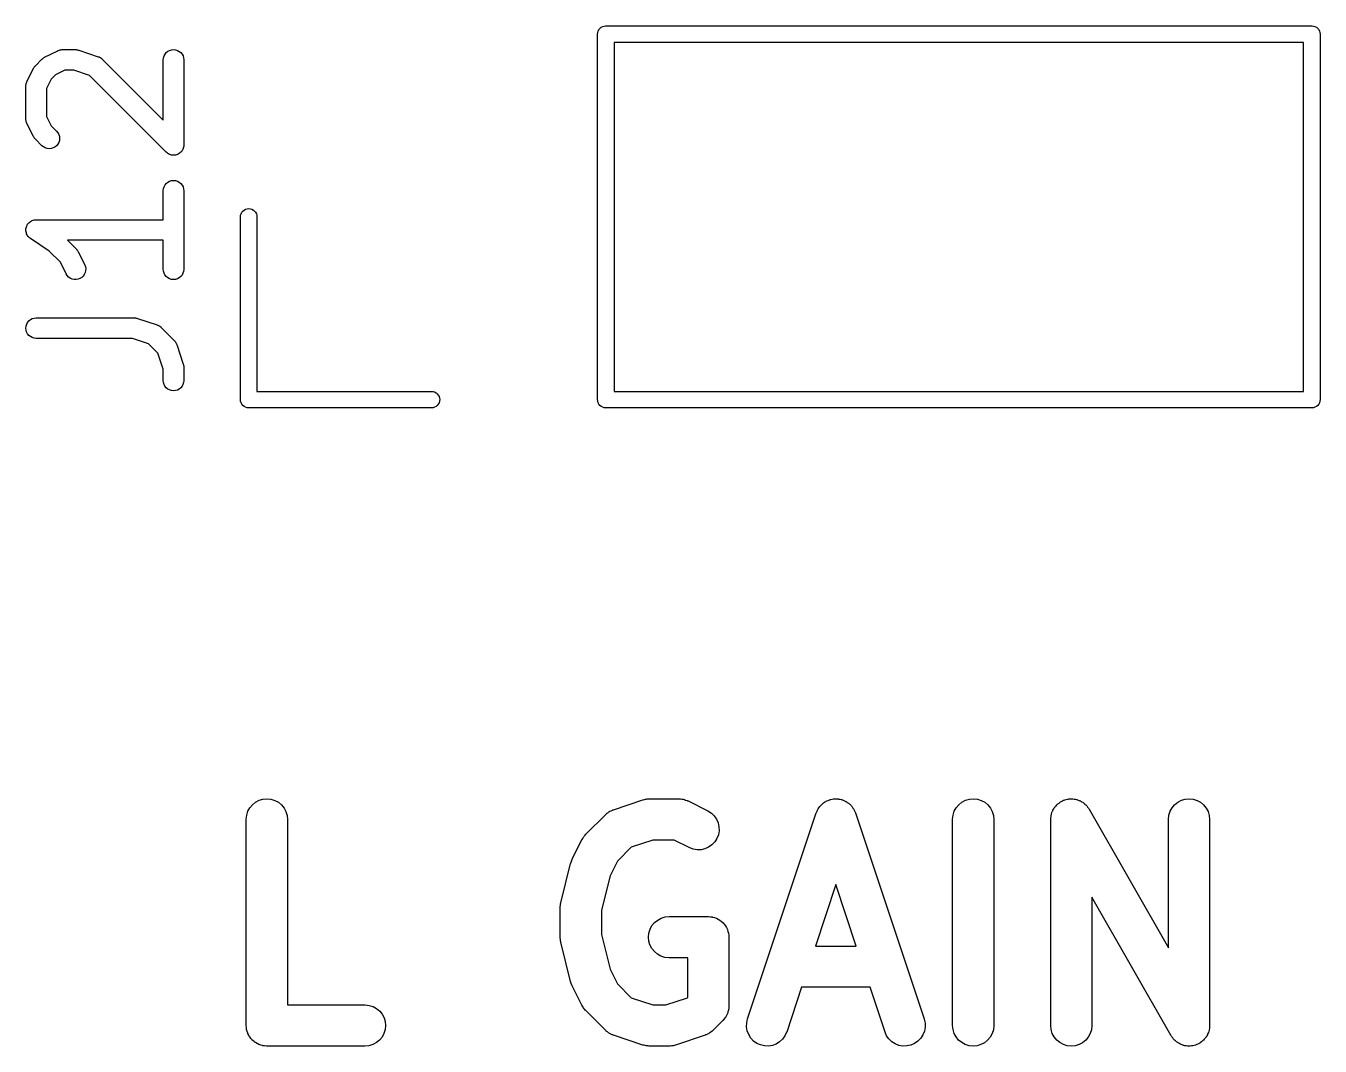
# Model space of a CAD drawing. Extents: x 0.26 to 6.88, y 0.69 to 3.68.
# Drawn here: x 2.8838 to 3.2547, y 2.6124 to 2.9047 of the extents above; entities that cross this region are included whole.
import ezdxf

# ---------------------------------------------------------------- set-up
doc = ezdxf.new("R2010")
doc.units = 0
doc.header["$MEASUREMENT"] = 0
doc.layers.add('BLACK', color=7, linetype='CONTINUOUS')

msp = doc.modelspace()

# ---------------------------------------------------------------- linework, layer by layer
at = {"layer": 'BLACK', "linetype": 'CONTINUOUS'}
for p, q in [((3.04763, 2.90236), (3.04767, 2.90283)), ((3.04764, 2.90225), (3.04763, 2.90236)), ((3.04764, 2.79775), (3.04764, 2.90225)), ((3.04767, 2.90283), (3.04781, 2.90327)), ((3.04781, 2.90327), (3.04803, 2.90368)), ((3.04803, 2.90368), (3.04832, 2.90404)), ((3.04832, 2.90404), (3.04868, 2.90434)), ((3.04868, 2.90434), (3.04909, 2.90456)), ((3.04909, 2.90456), (3.04954, 2.90469)), ((3.04954, 2.90469), (3.04988, 2.90472)), ((3.04988, 2.90472), (3.05, 2.90474)), ((3.04988, 2.90472), (3.04988, 2.90472)), ((3.05, 2.90474), (3.05012, 2.90472)), ((3.05012, 2.90472), (3.25225, 2.90472)), ((3.25225, 2.90472), (3.25236, 2.90474)), ((3.25236, 2.90474), (3.25248, 2.90472)), ((3.25248, 2.90472), (3.25283, 2.90469)), ((3.25283, 2.90469), (3.25327, 2.90456)), ((3.25327, 2.90456), (3.25368, 2.90434)), ((3.25368, 2.90434), (3.25404, 2.90404)), ((3.25404, 2.90404), (3.25434, 2.90368)), ((3.25434, 2.90368), (3.25456, 2.90327)), ((3.25456, 2.90327), (3.25469, 2.90283)), ((3.25469, 2.90283), (3.25474, 2.90236)), ((3.25474, 2.90236), (3.25472, 2.90225)), ((3.25472, 2.90225), (3.25472, 2.79775)), ((2.88914, 2.89576), (2.89289, 2.89764)), ((2.89289, 2.89764), (2.89292, 2.89765)), ((2.89292, 2.89765), (2.89301, 2.89768)), ((2.89301, 2.89768), (2.89308, 2.89772)), ((2.89308, 2.89772), (2.89328, 2.89778)), ((2.89328, 2.89778), (2.89346, 2.89785)), ((2.89346, 2.89785), (2.89355, 2.89787)), ((2.89355, 2.89787), (2.89363, 2.89789)), ((2.89363, 2.89789), (2.89383, 2.89791)), ((2.89383, 2.89791), (2.89403, 2.89794)), ((2.89403, 2.89794), (2.89412, 2.89794)), ((2.89412, 2.89794), (2.89421, 2.89795)), ((2.89421, 2.89795), (2.89796, 2.89795)), ((2.89796, 2.89795), (2.898, 2.89795)), ((2.898, 2.89795), (2.89816, 2.89793)), ((2.89816, 2.89793), (2.89833, 2.89792)), ((2.89833, 2.89792), (2.89845, 2.8979)), ((2.89845, 2.8979), (2.89857, 2.89788)), ((2.89857, 2.89788), (2.89873, 2.89783)), ((2.89873, 2.89783), (2.89889, 2.8978)), ((2.89889, 2.8978), (2.90451, 2.89592)), ((2.92401, 2.8971), (2.92446, 2.89747)), ((2.92446, 2.89747), (2.92497, 2.89773)), ((2.92497, 2.89773), (2.92552, 2.89789)), ((2.92552, 2.89789), (2.9261, 2.89795)), ((2.9261, 2.89795), (2.92667, 2.89789)), ((2.92667, 2.89789), (2.92722, 2.89772)), ((2.92722, 2.89772), (2.92773, 2.89744)), ((2.92773, 2.89744), (2.92817, 2.89708)), ((3.05236, 2.9), (3.05236, 2.8)), ((3.25, 2.9), (3.05236, 2.9)), ((3.25, 2.8), (3.25, 2.9)), ((2.88649, 2.89333), (2.88837, 2.89521)), ((2.88837, 2.89521), (2.8884, 2.89524)), ((2.8884, 2.89524), (2.88853, 2.89534)), ((2.88853, 2.89534), (2.88865, 2.89545)), ((2.88865, 2.89545), (2.88875, 2.89552)), ((2.88875, 2.89552), (2.88885, 2.8956)), ((2.88885, 2.8956), (2.889, 2.89567)), ((2.889, 2.89567), (2.88914, 2.89576)), ((2.90451, 2.89592), (2.90455, 2.89591)), ((2.90455, 2.89591), (2.90463, 2.89587)), ((2.90463, 2.89587), (2.90472, 2.89585)), ((2.90472, 2.89585), (2.90489, 2.89575)), ((2.90489, 2.89575), (2.90508, 2.89567)), ((2.90508, 2.89567), (2.90515, 2.89561)), ((2.90515, 2.89561), (2.90522, 2.89557)), ((2.90522, 2.89557), (2.90538, 2.89545)), ((2.90538, 2.89545), (2.90554, 2.89533)), ((2.90554, 2.89533), (2.9056, 2.89526)), ((2.9056, 2.89526), (2.90567, 2.89521)), ((2.90567, 2.89521), (2.92313, 2.87775)), ((2.92313, 2.89504), (2.92319, 2.89561)), ((2.92313, 2.89499), (2.92313, 2.89504)), ((2.92313, 2.87775), (2.92313, 2.89499)), ((2.92319, 2.89561), (2.92336, 2.89616)), ((2.92336, 2.89616), (2.92364, 2.89666)), ((2.92364, 2.89666), (2.92401, 2.8971)), ((2.92817, 2.89708), (2.92854, 2.89663)), ((2.92854, 2.89663), (2.92881, 2.89612)), ((2.92881, 2.89612), (2.92897, 2.89557)), ((2.92897, 2.89557), (2.92903, 2.89499)), ((2.92903, 2.89499), (2.92903, 2.87062)), ((2.88407, 2.88882), (2.88594, 2.89257)), ((2.88594, 2.89257), (2.88596, 2.8926)), ((2.88596, 2.8926), (2.88605, 2.89274)), ((2.88605, 2.89274), (2.88613, 2.89289)), ((2.88613, 2.89289), (2.88621, 2.89298)), ((2.88621, 2.89298), (2.88627, 2.89309)), ((2.88627, 2.89309), (2.88639, 2.8932)), ((2.88639, 2.8932), (2.88649, 2.89333)), ((2.89221, 2.89069), (2.89101, 2.8895)), ((2.8949, 2.89204), (2.89221, 2.89069)), ((2.89748, 2.89204), (2.8949, 2.89204)), ((2.90199, 2.89054), (2.89748, 2.89204)), ((2.92399, 2.86853), (2.90199, 2.89054)), ((2.88376, 2.88771), (2.8838, 2.88791)), ((2.88377, 2.88762), (2.88376, 2.88771)), ((2.88376, 2.88754), (2.88377, 2.88762)), ((2.88376, 2.8875), (2.88376, 2.88754)), ((2.88376, 2.87812), (2.88376, 2.8875)), ((2.8838, 2.88791), (2.88382, 2.88811)), ((2.88382, 2.88811), (2.88385, 2.88819)), ((2.88385, 2.88819), (2.88386, 2.88828)), ((2.88386, 2.88828), (2.88393, 2.88847)), ((2.88393, 2.88847), (2.88399, 2.88866)), ((2.88399, 2.88866), (2.88404, 2.88873)), ((2.88404, 2.88873), (2.88407, 2.88882)), ((2.89101, 2.8895), (2.88966, 2.8868)), ((2.88966, 2.8868), (2.88966, 2.87882)), ((2.88966, 2.87882), (2.89101, 2.87612)), ((2.88376, 2.87804), (2.88376, 2.87812)), ((2.88376, 2.87795), (2.88376, 2.87804)), ((2.88379, 2.87775), (2.88376, 2.87795)), ((2.88381, 2.87755), (2.88379, 2.87775)), ((2.88384, 2.87746), (2.88381, 2.87755)), ((2.88385, 2.87738), (2.88384, 2.87746)), ((2.88392, 2.87719), (2.88385, 2.87738)), ((2.88398, 2.877), (2.88392, 2.87719)), ((2.88402, 2.87692), (2.88398, 2.877)), ((2.88405, 2.87684), (2.88402, 2.87692)), ((2.88407, 2.8768), (2.88405, 2.87684)), ((2.88594, 2.87305), (2.88407, 2.8768)), ((2.89101, 2.87612), (2.89255, 2.87459)), ((2.88603, 2.87291), (2.88594, 2.87305)), ((2.88611, 2.87276), (2.88603, 2.87291)), ((2.88618, 2.87267), (2.88611, 2.87276)), ((2.88625, 2.87256), (2.88618, 2.87267)), ((2.88636, 2.87244), (2.88625, 2.87256)), ((2.88647, 2.87231), (2.88636, 2.87244)), ((2.88649, 2.87228), (2.88647, 2.87231)), ((2.88837, 2.87041), (2.88649, 2.87228)), ((2.89255, 2.87459), (2.89257, 2.87456)), ((2.89257, 2.87456), (2.89293, 2.87411)), ((2.89293, 2.87411), (2.8932, 2.87359)), ((2.89335, 2.87189), (2.89318, 2.87134)), ((2.8932, 2.87359), (2.89336, 2.87304)), ((2.89341, 2.87247), (2.89335, 2.87189)), ((2.89336, 2.87304), (2.89341, 2.87247)), ((2.88881, 2.87004), (2.88837, 2.87041)), ((2.88932, 2.86977), (2.88881, 2.87004)), ((2.88987, 2.8696), (2.88932, 2.86977)), ((2.89045, 2.86954), (2.88987, 2.8696)), ((2.89102, 2.8696), (2.89045, 2.86954)), ((2.89157, 2.86976), (2.89102, 2.8696)), ((2.89208, 2.87003), (2.89157, 2.86976)), ((2.89253, 2.87039), (2.89208, 2.87003)), ((2.8929, 2.87084), (2.89253, 2.87039)), ((2.89318, 2.87134), (2.8929, 2.87084)), ((2.92421, 2.86836), (2.92399, 2.86853)), ((2.92443, 2.86817), (2.92421, 2.86836)), ((2.92444, 2.86817), (2.92443, 2.86817)), ((2.92443, 2.86817), (2.92443, 2.86817)), ((2.92468, 2.86804), (2.92444, 2.86817)), ((2.92493, 2.8679), (2.92468, 2.86804)), ((2.92494, 2.8679), (2.92493, 2.8679)), ((2.92521, 2.86781), (2.92494, 2.8679)), ((2.92494, 2.8679), (2.92494, 2.8679)), ((2.92548, 2.86773), (2.92521, 2.86781)), ((2.92549, 2.86773), (2.92548, 2.86773)), ((2.92578, 2.8677), (2.92549, 2.86773)), ((2.92549, 2.86773), (2.92549, 2.86773)), ((2.92606, 2.86767), (2.92578, 2.8677)), ((2.92635, 2.8677), (2.92607, 2.86767)), ((2.92663, 2.86772), (2.92635, 2.8677)), ((2.92664, 2.86772), (2.92663, 2.86772)), ((2.92691, 2.8678), (2.92664, 2.86772)), ((2.92664, 2.86772), (2.92664, 2.86772)), ((2.92718, 2.86788), (2.92691, 2.8678)), ((2.92719, 2.86789), (2.92718, 2.86788)), ((2.92745, 2.86802), (2.92719, 2.86789)), ((2.92719, 2.86789), (2.92719, 2.86789)), ((2.92769, 2.86815), (2.92745, 2.86802)), ((2.9277, 2.86815), (2.92769, 2.86815)), ((2.92793, 2.86834), (2.9277, 2.86816)), ((2.9277, 2.86816), (2.9277, 2.86815)), ((2.92814, 2.86851), (2.92793, 2.86834)), ((2.92815, 2.86852), (2.92814, 2.86851)), ((2.92833, 2.86874), (2.92815, 2.86852)), ((2.92815, 2.86852), (2.92815, 2.86852)), ((2.92851, 2.86895), (2.92833, 2.86874)), ((2.92852, 2.86896), (2.92851, 2.86895)), ((2.92866, 2.86921), (2.92852, 2.86896)), ((2.92852, 2.86896), (2.92852, 2.86896)), ((2.92879, 2.86946), (2.92866, 2.86921)), ((2.9288, 2.86947), (2.92879, 2.86946)), ((2.92879, 2.86946), (2.92879, 2.86946)), ((2.92888, 2.86974), (2.9288, 2.86947)), ((2.92897, 2.87001), (2.92888, 2.86974)), ((2.929, 2.8703), (2.92897, 2.87002)), ((2.92897, 2.87002), (2.92897, 2.87001)), ((2.92897, 2.87001), (2.92897, 2.87001)), ((2.92903, 2.87058), (2.929, 2.8703)), ((2.92903, 2.87062), (2.92903, 2.87059)), ((2.92903, 2.87059), (2.92903, 2.87059)), ((2.92903, 2.87059), (2.92903, 2.87059)), ((2.92903, 2.87059), (2.92903, 2.87058)), ((2.92607, 2.86767), (2.92606, 2.86767)), ((2.92606, 2.86767), (2.92606, 2.86767)), ((2.92497, 2.86024), (2.92552, 2.8604)), ((2.92552, 2.8604), (2.9261, 2.86045)), ((2.9261, 2.86045), (2.92667, 2.86039)), ((2.92667, 2.86039), (2.92722, 2.86022)), ((2.92313, 2.85754), (2.92319, 2.85811)), ((2.92313, 2.8575), (2.92313, 2.85754)), ((2.92313, 2.8492), (2.92313, 2.8575)), ((2.92319, 2.85811), (2.92336, 2.85866)), ((2.92336, 2.85866), (2.92364, 2.85917)), ((2.92364, 2.85917), (2.92401, 2.85961)), ((2.92401, 2.85961), (2.92446, 2.85997)), ((2.92446, 2.85997), (2.92497, 2.86024)), ((2.92722, 2.86022), (2.92773, 2.85995)), ((2.92773, 2.85995), (2.92817, 2.85958)), ((2.92817, 2.85958), (2.92854, 2.85913)), ((2.92854, 2.85913), (2.92881, 2.85862)), ((2.92881, 2.85862), (2.92897, 2.85807)), ((2.92897, 2.85807), (2.92903, 2.8575)), ((2.92903, 2.8575), (2.92903, 2.835)), ((2.88586, 2.84906), (2.88613, 2.84915)), ((2.88613, 2.84915), (2.88614, 2.84915)), ((2.88614, 2.84915), (2.88643, 2.84918)), ((2.88614, 2.84915), (2.88614, 2.84915)), ((2.88643, 2.84918), (2.88671, 2.8492)), ((2.88671, 2.8492), (2.92313, 2.8492)), ((2.94528, 2.85012), (2.94531, 2.85046)), ((2.94528, 2.79775), (2.94528, 2.85012)), ((2.94531, 2.85046), (2.94544, 2.85091)), ((2.94544, 2.85091), (2.94566, 2.85132)), ((2.94566, 2.85132), (2.94596, 2.85168)), ((2.94596, 2.85168), (2.94632, 2.85197)), ((2.94632, 2.85197), (2.94673, 2.85219)), ((2.94673, 2.85219), (2.94717, 2.85233)), ((2.94717, 2.85233), (2.94764, 2.85237)), ((2.94764, 2.85237), (2.9481, 2.85233)), ((2.9481, 2.85233), (2.94855, 2.85219)), ((2.94855, 2.85219), (2.94896, 2.85197)), ((2.94896, 2.85197), (2.94932, 2.85168)), ((2.94932, 2.85168), (2.94961, 2.85132)), ((2.94961, 2.85132), (2.94983, 2.85091)), ((2.94983, 2.85091), (2.94997, 2.85046)), ((2.94997, 2.85046), (2.95, 2.85012)), ((2.95, 2.85012), (2.95, 2.8)), ((2.88376, 2.84628), (2.88379, 2.84656)), ((2.88376, 2.84627), (2.88376, 2.84628)), ((2.88378, 2.84597), (2.88376, 2.84627)), ((2.88376, 2.84627), (2.88376, 2.84627)), ((2.88381, 2.8457), (2.88378, 2.84597)), ((2.88379, 2.84656), (2.88382, 2.84684)), ((2.88389, 2.84541), (2.88381, 2.8457)), ((2.88381, 2.8457), (2.88381, 2.8457)), ((2.88381, 2.8457), (2.88381, 2.8457)), ((2.88382, 2.84685), (2.8839, 2.84713)), ((2.88382, 2.84684), (2.88382, 2.84685)), ((2.88382, 2.84685), (2.88382, 2.84685)), ((2.8839, 2.84713), (2.88399, 2.84739)), ((2.88399, 2.8474), (2.88413, 2.84766)), ((2.88399, 2.84739), (2.88399, 2.8474)), ((2.88399, 2.8474), (2.88399, 2.8474)), ((2.88413, 2.84766), (2.88426, 2.8479)), ((2.88426, 2.84791), (2.88444, 2.84813)), ((2.88426, 2.8479), (2.88426, 2.84791)), ((2.88426, 2.8479), (2.88426, 2.8479)), ((2.88444, 2.84813), (2.88463, 2.84835)), ((2.88463, 2.84835), (2.88486, 2.84853)), ((2.88463, 2.84835), (2.88463, 2.84835)), ((2.88463, 2.84835), (2.88463, 2.84835)), ((2.88486, 2.84853), (2.88507, 2.84871)), ((2.88507, 2.84871), (2.88508, 2.84871)), ((2.88508, 2.84871), (2.88534, 2.84885)), ((2.88508, 2.84871), (2.88508, 2.84871)), ((2.88534, 2.84885), (2.88558, 2.84898)), ((2.88558, 2.84898), (2.88558, 2.84898)), ((2.88558, 2.84898), (2.88559, 2.84898)), ((2.88559, 2.84898), (2.88586, 2.84906)), ((2.88397, 2.84515), (2.88389, 2.84541)), ((2.88397, 2.84514), (2.88397, 2.84515)), ((2.88397, 2.84515), (2.88397, 2.84515)), ((2.8841, 2.8449), (2.88397, 2.84514)), ((2.88423, 2.84464), (2.8841, 2.8449)), ((2.88424, 2.84464), (2.88423, 2.84464)), ((2.88424, 2.84463), (2.88424, 2.84464)), ((2.88442, 2.84441), (2.88424, 2.84463)), ((2.8846, 2.84419), (2.88442, 2.84441)), ((2.8846, 2.84418), (2.8846, 2.84419)), ((2.8846, 2.84419), (2.8846, 2.84419)), ((2.88482, 2.844), (2.8846, 2.84418)), ((2.88504, 2.84382), (2.88482, 2.844)), ((2.88504, 2.84381), (2.88504, 2.84382)), ((2.88507, 2.84379), (2.88504, 2.84381)), ((2.88504, 2.84381), (2.88504, 2.84381)), ((2.88504, 2.84381), (2.88504, 2.84381)), ((2.89045, 2.84021), (2.88507, 2.84379)), ((2.92313, 2.8433), (2.89571, 2.8433)), ((2.89571, 2.8433), (2.89817, 2.84084)), ((2.92313, 2.835), (2.92313, 2.8433)), ((2.89365, 2.837), (2.89045, 2.84021)), ((2.89817, 2.84084), (2.8982, 2.84081)), ((2.8982, 2.84081), (2.8983, 2.84068)), ((2.8983, 2.84068), (2.89842, 2.84056)), ((2.89842, 2.84056), (2.89848, 2.84046)), ((2.89848, 2.84046), (2.89856, 2.84036)), ((2.89856, 2.84036), (2.89863, 2.84021)), ((2.89863, 2.84021), (2.89872, 2.84007)), ((2.89872, 2.84007), (2.9006, 2.83632)), ((2.89532, 2.83368), (2.89365, 2.837)), ((2.9006, 2.83632), (2.90062, 2.83629)), ((2.90062, 2.83629), (2.90081, 2.83574)), ((2.90088, 2.8346), (2.90075, 2.83404)), ((2.90081, 2.83574), (2.9009, 2.83518)), ((2.9009, 2.83518), (2.90088, 2.8346)), ((2.92318, 2.83443), (2.92313, 2.835)), ((2.92335, 2.83388), (2.92318, 2.83443)), ((2.92897, 2.83439), (2.92879, 2.83384)), ((2.92903, 2.83496), (2.92897, 2.83439)), ((2.92903, 2.835), (2.92903, 2.83496)), ((2.89562, 2.83319), (2.89532, 2.83368)), ((2.89602, 2.83277), (2.89562, 2.83319)), ((2.89649, 2.83244), (2.89602, 2.83277)), ((2.89701, 2.8322), (2.89649, 2.83244)), ((2.89757, 2.83207), (2.89701, 2.8322)), ((2.89815, 2.83206), (2.89757, 2.83207)), ((2.89872, 2.83215), (2.89815, 2.83206)), ((2.89926, 2.83235), (2.89872, 2.83215)), ((2.89975, 2.83266), (2.89926, 2.83235)), ((2.90017, 2.83305), (2.89975, 2.83266)), ((2.90051, 2.83352), (2.90017, 2.83305)), ((2.90075, 2.83404), (2.90051, 2.83352)), ((2.92362, 2.83337), (2.92335, 2.83388)), ((2.92398, 2.83292), (2.92362, 2.83337)), ((2.92443, 2.83255), (2.92398, 2.83292)), ((2.92493, 2.83228), (2.92443, 2.83255)), ((2.92548, 2.83211), (2.92493, 2.83228)), ((2.92606, 2.83205), (2.92548, 2.83211)), ((2.92663, 2.8321), (2.92606, 2.83205)), ((2.92718, 2.83226), (2.92663, 2.8321)), ((2.92769, 2.83253), (2.92718, 2.83226)), ((2.92814, 2.83289), (2.92769, 2.83253)), ((2.92851, 2.83333), (2.92814, 2.83289)), ((2.92879, 2.83384), (2.92851, 2.83333)), ((2.88399, 2.81927), (2.88426, 2.81978)), ((2.88426, 2.81978), (2.88463, 2.82022)), ((2.88463, 2.82022), (2.88507, 2.82059)), ((2.88507, 2.82059), (2.88558, 2.82086)), ((2.88558, 2.82086), (2.88613, 2.82103)), ((2.88613, 2.82103), (2.88671, 2.82108)), ((2.88671, 2.82108), (2.91483, 2.82108)), ((2.91483, 2.82108), (2.91487, 2.82108)), ((2.91487, 2.82108), (2.91504, 2.82106)), ((2.91504, 2.82106), (2.9152, 2.82106)), ((2.9152, 2.82106), (2.91532, 2.82103)), ((2.91532, 2.82103), (2.91544, 2.82102)), ((2.91544, 2.82102), (2.9156, 2.82097)), ((2.9156, 2.82097), (2.91576, 2.82093)), ((2.91576, 2.82093), (2.92139, 2.81906)), ((2.88376, 2.81815), (2.88382, 2.81872)), ((2.88381, 2.81758), (2.88376, 2.81815)), ((2.88397, 2.81702), (2.88381, 2.81758)), ((2.88382, 2.81872), (2.88399, 2.81927)), ((2.88424, 2.81651), (2.88397, 2.81702)), ((2.8846, 2.81606), (2.88424, 2.81651)), ((2.88504, 2.81569), (2.8846, 2.81606)), ((2.92139, 2.81906), (2.92143, 2.81904)), ((2.92143, 2.81904), (2.92151, 2.81901)), ((2.92151, 2.81901), (2.92159, 2.81898)), ((2.92159, 2.81898), (2.92177, 2.81888)), ((2.92177, 2.81888), (2.92195, 2.8188)), ((2.92195, 2.8188), (2.92202, 2.81875)), ((2.92202, 2.81875), (2.9221, 2.81871)), ((2.9221, 2.81871), (2.92225, 2.81858)), ((2.92225, 2.81858), (2.92242, 2.81846)), ((2.92242, 2.81846), (2.92247, 2.8184)), ((2.92247, 2.8184), (2.92254, 2.81834)), ((2.92254, 2.81834), (2.92629, 2.81459)), ((2.88554, 2.81542), (2.88504, 2.81569)), ((2.88609, 2.81524), (2.88554, 2.81542)), ((2.88667, 2.81518), (2.88609, 2.81524)), ((2.88671, 2.81518), (2.88667, 2.81518)), ((2.91435, 2.81518), (2.88671, 2.81518)), ((2.91886, 2.81367), (2.91435, 2.81518)), ((2.92162, 2.81091), (2.91886, 2.81367)), ((2.92629, 2.81459), (2.92632, 2.81456)), ((2.92632, 2.81456), (2.92637, 2.8145)), ((2.92637, 2.8145), (2.92644, 2.81444)), ((2.92644, 2.81444), (2.92655, 2.81427)), ((2.92655, 2.81427), (2.92668, 2.81411)), ((2.92668, 2.81411), (2.92672, 2.81404)), ((2.92672, 2.81404), (2.92677, 2.81396)), ((2.92677, 2.81396), (2.92685, 2.81378)), ((2.92685, 2.81378), (2.92694, 2.8136)), ((2.92694, 2.8136), (2.92697, 2.81352)), ((2.92697, 2.81352), (2.927, 2.81344)), ((2.927, 2.81344), (2.92888, 2.80781)), ((2.92313, 2.8064), (2.92162, 2.81091)), ((2.92313, 2.80313), (2.92313, 2.8064)), ((2.92888, 2.80781), (2.92889, 2.80777)), ((2.92889, 2.80777), (2.92893, 2.80761)), ((2.92893, 2.80761), (2.92897, 2.80745)), ((2.92897, 2.80745), (2.92899, 2.80733)), ((2.92899, 2.80733), (2.92901, 2.80721)), ((2.92901, 2.80721), (2.92901, 2.80705)), ((2.92901, 2.80705), (2.92903, 2.80688)), ((2.92903, 2.80688), (2.92903, 2.80313)), ((2.92318, 2.80256), (2.92313, 2.80313)), ((2.92335, 2.80201), (2.92318, 2.80256)), ((2.92362, 2.8015), (2.92335, 2.80201)), ((2.92398, 2.80105), (2.92362, 2.8015)), ((2.92443, 2.80068), (2.92398, 2.80105)), ((2.92814, 2.80102), (2.92769, 2.80066)), ((2.92851, 2.80146), (2.92814, 2.80102)), ((2.92879, 2.80197), (2.92851, 2.80146)), ((2.92897, 2.80252), (2.92879, 2.80197)), ((2.92903, 2.80309), (2.92897, 2.80252)), ((2.92903, 2.80313), (2.92903, 2.80309)), ((2.92493, 2.80041), (2.92443, 2.80068)), ((2.92548, 2.80024), (2.92493, 2.80041)), ((2.92606, 2.80018), (2.92548, 2.80024)), ((2.92663, 2.80023), (2.92606, 2.80018)), ((2.92718, 2.80039), (2.92663, 2.80023)), ((2.92769, 2.80066), (2.92718, 2.80039)), ((2.94526, 2.79764), (2.94528, 2.79775)), ((2.94531, 2.79717), (2.94526, 2.79764)), ((2.95, 2.8), (3.00012, 2.8)), ((3.00012, 2.8), (3.00046, 2.79997)), ((3.00046, 2.79997), (3.00091, 2.79983)), ((3.00091, 2.79983), (3.00132, 2.79961)), ((3.00132, 2.79961), (3.00168, 2.79932)), ((3.00168, 2.79932), (3.00197, 2.79896)), ((3.00197, 2.79896), (3.00219, 2.79855)), ((3.00219, 2.79855), (3.00233, 2.7981)), ((3.00233, 2.7981), (3.00237, 2.79764)), ((3.00237, 2.79764), (3.00233, 2.79717)), ((3.04763, 2.79764), (3.04764, 2.79775)), ((3.04767, 2.79717), (3.04763, 2.79764)), ((3.05236, 2.8), (3.25, 2.8)), ((3.25474, 2.79764), (3.25469, 2.79717)), ((3.25472, 2.79775), (3.25474, 2.79764)), ((2.94544, 2.79673), (2.94531, 2.79717)), ((2.94566, 2.79632), (2.94544, 2.79673)), ((2.94596, 2.79596), (2.94566, 2.79632)), ((2.94632, 2.79566), (2.94596, 2.79596)), ((2.94673, 2.79544), (2.94632, 2.79566)), ((2.94717, 2.79531), (2.94673, 2.79544)), ((2.94764, 2.79526), (2.94717, 2.79531)), ((2.94775, 2.79528), (2.94764, 2.79526)), ((3.00012, 2.79528), (2.94775, 2.79528)), ((3.00046, 2.79531), (3.00012, 2.79528)), ((3.00091, 2.79544), (3.00046, 2.79531)), ((3.00132, 2.79566), (3.00091, 2.79544)), ((3.00168, 2.79596), (3.00132, 2.79566)), ((3.00197, 2.79632), (3.00168, 2.79596)), ((3.00219, 2.79673), (3.00197, 2.79632)), ((3.00233, 2.79717), (3.00219, 2.79673)), ((3.04781, 2.79673), (3.04767, 2.79717)), ((3.04803, 2.79632), (3.04781, 2.79673)), ((3.04832, 2.79596), (3.04803, 2.79632)), ((3.04868, 2.79566), (3.04832, 2.79596)), ((3.04909, 2.79544), (3.04868, 2.79566)), ((3.04954, 2.79531), (3.04909, 2.79544)), ((3.05, 2.79526), (3.04954, 2.79531)), ((3.05012, 2.79528), (3.05, 2.79526)), ((3.25225, 2.79528), (3.05012, 2.79528)), ((3.25236, 2.79526), (3.25225, 2.79528)), ((3.25248, 2.79528), (3.25236, 2.79526)), ((3.25283, 2.79531), (3.25248, 2.79528)), ((3.25248, 2.79528), (3.25248, 2.79528)), ((3.25327, 2.79544), (3.25283, 2.79531)), ((3.25368, 2.79566), (3.25327, 2.79544)), ((3.25404, 2.79596), (3.25368, 2.79566)), ((3.25434, 2.79632), (3.25404, 2.79596)), ((3.25456, 2.79673), (3.25434, 2.79632)), ((3.25469, 2.79717), (3.25456, 2.79673)), ((2.9487, 2.68156), (2.9496, 2.68228)), ((2.9496, 2.68228), (2.95062, 2.68282)), ((2.95062, 2.68282), (2.95172, 2.68314)), ((2.95172, 2.68314), (2.95287, 2.68325)), ((2.95287, 2.68325), (2.95402, 2.68312)), ((2.95402, 2.68312), (2.95512, 2.68278)), ((2.95512, 2.68278), (2.95613, 2.68224)), ((2.95613, 2.68224), (2.95702, 2.6815)), ((3.0522, 2.68013), (3.06064, 2.68294)), ((3.06064, 2.68294), (3.06071, 2.68297)), ((3.06071, 2.68297), (3.06104, 2.68304)), ((3.06104, 2.68304), (3.06136, 2.68313)), ((3.06136, 2.68313), (3.0616, 2.68316)), ((3.0616, 2.68316), (3.06184, 2.68321)), ((3.06184, 2.68321), (3.06217, 2.68321)), ((3.06217, 2.68321), (3.0625, 2.68325)), ((3.0625, 2.68325), (3.07094, 2.68325)), ((3.07094, 2.68325), (3.07102, 2.68324)), ((3.07102, 2.68324), (3.07119, 2.68323)), ((3.07119, 2.68323), (3.07137, 2.68323)), ((3.07137, 2.68323), (3.07177, 2.68316)), ((3.07177, 2.68316), (3.07217, 2.68312)), ((3.07217, 2.68312), (3.07233, 2.68306)), ((3.07233, 2.68306), (3.0725, 2.68303)), ((3.0725, 2.68303), (3.07288, 2.68289)), ((3.07288, 2.68289), (3.07327, 2.68277)), ((3.07327, 2.68277), (3.07342, 2.68268)), ((3.07342, 2.68268), (3.07358, 2.68262)), ((3.07358, 2.68262), (3.0792, 2.67981)), ((3.11237, 2.68205), (3.11271, 2.68226)), ((3.11271, 2.68226), (3.11305, 2.68249)), ((3.11305, 2.68249), (3.1132, 2.68256)), ((3.1132, 2.68256), (3.11335, 2.68265)), ((3.11335, 2.68265), (3.11373, 2.68279)), ((3.11373, 2.68279), (3.11411, 2.68296)), ((3.11411, 2.68296), (3.11427, 2.68299)), ((3.11427, 2.68299), (3.11443, 2.68305)), ((3.11443, 2.68305), (3.11483, 2.68312)), ((3.11483, 2.68312), (3.11523, 2.6832)), ((3.11523, 2.6832), (3.1154, 2.68321)), ((3.1154, 2.68321), (3.11557, 2.68323)), ((3.11557, 2.68323), (3.11598, 2.68322)), ((3.11598, 2.68322), (3.11638, 2.68323)), ((3.11638, 2.68323), (3.11655, 2.6832)), ((3.11655, 2.6832), (3.11672, 2.68319)), ((3.11672, 2.68319), (3.11712, 2.6831)), ((3.11712, 2.6831), (3.11752, 2.68303)), ((3.11752, 2.68303), (3.11768, 2.68297)), ((3.11768, 2.68297), (3.11784, 2.68293)), ((3.11784, 2.68293), (3.11821, 2.68276)), ((3.11821, 2.68276), (3.11859, 2.68261)), ((3.11859, 2.68261), (3.11874, 2.68252)), ((3.11874, 2.68252), (3.11889, 2.68245)), ((3.11889, 2.68245), (3.11922, 2.68221)), ((3.11922, 2.68221), (3.11957, 2.682)), ((3.15117, 2.68156), (3.15207, 2.68228)), ((3.15207, 2.68228), (3.15309, 2.68282)), ((3.15309, 2.68282), (3.1542, 2.68314)), ((3.1542, 2.68314), (3.15534, 2.68325)), ((3.15534, 2.68325), (3.15649, 2.68312)), ((3.15649, 2.68312), (3.15759, 2.68278)), ((3.15759, 2.68278), (3.15861, 2.68224)), ((3.15861, 2.68224), (3.15949, 2.6815)), ((3.1799, 2.68204), (3.18019, 2.68228)), ((3.18019, 2.68228), (3.18037, 2.68237)), ((3.18037, 2.68237), (3.18053, 2.68249)), ((3.18053, 2.68249), (3.18088, 2.68264)), ((3.18088, 2.68264), (3.18121, 2.68282)), ((3.18121, 2.68282), (3.1814, 2.68287)), ((3.1814, 2.68287), (3.18159, 2.68295)), ((3.18159, 2.68295), (3.18196, 2.68303)), ((3.18196, 2.68303), (3.18232, 2.68314)), ((3.18232, 2.68314), (3.18252, 2.68316)), ((3.18252, 2.68316), (3.18271, 2.6832)), ((3.18271, 2.6832), (3.18309, 2.68321)), ((3.18309, 2.68321), (3.18347, 2.68325)), ((3.18347, 2.68325), (3.18366, 2.68322)), ((3.18366, 2.68322), (3.18386, 2.68323)), ((3.18386, 2.68323), (3.18424, 2.68316)), ((3.18424, 2.68316), (3.18461, 2.68312)), ((3.18461, 2.68312), (3.1848, 2.68307)), ((3.1848, 2.68307), (3.185, 2.68303)), ((3.185, 2.68303), (3.18535, 2.6829)), ((3.18535, 2.6829), (3.18571, 2.68278)), ((3.18571, 2.68278), (3.18589, 2.68269)), ((3.18589, 2.68269), (3.18607, 2.68262)), ((3.18607, 2.68262), (3.18639, 2.68242)), ((3.18639, 2.68242), (3.18673, 2.68224)), ((3.18673, 2.68224), (3.18688, 2.68211)), ((3.21304, 2.68156), (3.21394, 2.68228)), ((3.21394, 2.68228), (3.21496, 2.68282)), ((3.21496, 2.68282), (3.21606, 2.68314)), ((3.21606, 2.68314), (3.21721, 2.68325)), ((3.21721, 2.68325), (3.21836, 2.68312)), ((3.21836, 2.68312), (3.21946, 2.68278)), ((3.21946, 2.68278), (3.22047, 2.68224)), ((3.22047, 2.68224), (3.22136, 2.6815)), ((2.94692, 2.67742), (2.94705, 2.67857)), ((2.94705, 2.67857), (2.9474, 2.67967)), ((2.9474, 2.67967), (2.94796, 2.68068)), ((2.94796, 2.68068), (2.9487, 2.68156)), ((2.95702, 2.6815), (2.95775, 2.68061)), ((2.95775, 2.68061), (2.95829, 2.67959)), ((2.95829, 2.67959), (2.95862, 2.67849)), ((2.95862, 2.67849), (2.95873, 2.67734)), ((3.04427, 2.67308), (3.04989, 2.6787)), ((3.04989, 2.6787), (3.04995, 2.67876)), ((3.04995, 2.67876), (3.05008, 2.67887)), ((3.05008, 2.67887), (3.0502, 2.679)), ((3.0502, 2.679), (3.05053, 2.67923)), ((3.05053, 2.67923), (3.05085, 2.67948)), ((3.05085, 2.67948), (3.051, 2.67956)), ((3.051, 2.67956), (3.05115, 2.67966)), ((3.05115, 2.67966), (3.05152, 2.67983)), ((3.05152, 2.67983), (3.05187, 2.68001)), ((3.05187, 2.68001), (3.05204, 2.68006)), ((3.05204, 2.68006), (3.0522, 2.68013)), ((3.0792, 2.67981), (3.07928, 2.67977)), ((3.07928, 2.67977), (3.08025, 2.67915)), ((3.08025, 2.67915), (3.08107, 2.67834)), ((3.09065, 2.62015), (3.11033, 2.67921)), ((3.11033, 2.67921), (3.11036, 2.67929)), ((3.11036, 2.67929), (3.11053, 2.67966)), ((3.11053, 2.67966), (3.11068, 2.68004)), ((3.11068, 2.68004), (3.11077, 2.68018)), ((3.11077, 2.68018), (3.11084, 2.68033)), ((3.11084, 2.68033), (3.11108, 2.68066)), ((3.11108, 2.68066), (3.1113, 2.68101)), ((3.1113, 2.68101), (3.11142, 2.68113)), ((3.11142, 2.68113), (3.11152, 2.68126)), ((3.11152, 2.68126), (3.11182, 2.68154)), ((3.11182, 2.68154), (3.1121, 2.68183)), ((3.1121, 2.68183), (3.11224, 2.68193)), ((3.11224, 2.68193), (3.11237, 2.68205)), ((3.11957, 2.682), (3.11969, 2.68188)), ((3.11969, 2.68188), (3.11983, 2.68178)), ((3.11983, 2.68178), (3.12011, 2.68148)), ((3.12011, 2.68148), (3.1204, 2.6812)), ((3.1204, 2.6812), (3.1205, 2.68106)), ((3.1205, 2.68106), (3.12061, 2.68094)), ((3.12061, 2.68094), (3.12083, 2.68059)), ((3.12083, 2.68059), (3.12107, 2.68026)), ((3.12107, 2.68026), (3.12114, 2.68011)), ((3.12114, 2.68011), (3.12122, 2.67996)), ((3.12122, 2.67996), (3.12137, 2.67958)), ((3.12137, 2.67958), (3.12154, 2.67921)), ((3.12154, 2.67921), (3.14122, 2.62015)), ((3.1494, 2.67742), (3.14953, 2.67857)), ((3.14953, 2.67857), (3.14988, 2.67967)), ((3.14988, 2.67967), (3.15043, 2.68068)), ((3.15043, 2.68068), (3.15117, 2.68156)), ((3.15949, 2.6815), (3.16022, 2.68061)), ((3.16022, 2.68061), (3.16076, 2.67959)), ((3.16076, 2.67959), (3.1611, 2.67849)), ((3.1611, 2.67849), (3.16121, 2.67734)), ((3.17761, 2.67819), (3.17765, 2.67857)), ((3.17765, 2.67857), (3.17771, 2.67876)), ((3.17771, 2.67876), (3.17774, 2.67895)), ((3.17774, 2.67895), (3.17788, 2.67931)), ((3.17788, 2.67931), (3.178, 2.67967)), ((3.178, 2.67967), (3.17809, 2.67984)), ((3.17809, 2.67984), (3.17817, 2.68003)), ((3.17817, 2.68003), (3.17837, 2.68034)), ((3.17837, 2.68034), (3.17855, 2.68068)), ((3.17855, 2.68068), (3.17868, 2.68083)), ((3.17868, 2.68083), (3.17879, 2.681)), ((3.17879, 2.681), (3.17905, 2.68127)), ((3.17905, 2.68127), (3.17929, 2.68156)), ((3.17929, 2.68156), (3.17945, 2.68168)), ((3.17945, 2.68168), (3.17959, 2.68183)), ((3.17959, 2.68183), (3.1799, 2.68204)), ((3.18688, 2.68211), (3.18705, 2.682)), ((3.18705, 2.682), (3.18732, 2.68174)), ((3.18732, 2.68174), (3.18762, 2.6815)), ((3.18762, 2.6815), (3.18774, 2.68135)), ((3.18774, 2.68135), (3.18789, 2.68121)), ((3.18789, 2.68121), (3.1881, 2.6809)), ((3.1881, 2.6809), (3.18834, 2.68061)), ((3.18834, 2.68061), (3.18844, 2.68043)), ((3.18844, 2.68043), (3.18855, 2.68027)), ((3.18855, 2.68027), (3.21127, 2.64052)), ((3.21127, 2.67742), (3.21139, 2.67857)), ((3.21139, 2.67857), (3.21174, 2.67967)), ((3.21174, 2.67967), (3.2123, 2.68068)), ((3.2123, 2.68068), (3.21304, 2.68156)), ((3.22136, 2.6815), (3.22209, 2.68061)), ((3.22209, 2.68061), (3.22263, 2.67959)), ((3.22263, 2.67959), (3.22296, 2.67849)), ((3.22296, 2.67849), (3.22308, 2.67734)), ((2.94692, 2.67734), (2.94692, 2.67742)), ((2.94692, 2.61828), (2.94692, 2.67734)), ((2.95873, 2.67734), (2.95873, 2.62419)), ((3.08107, 2.67834), (3.08173, 2.67739)), ((3.08173, 2.67739), (3.08219, 2.67634)), ((3.08219, 2.67634), (3.08243, 2.67521)), ((3.08243, 2.67521), (3.08245, 2.67406)), ((3.1494, 2.67734), (3.1494, 2.67742)), ((3.1494, 2.61828), (3.1494, 2.67734)), ((3.16121, 2.67734), (3.16121, 2.61828)), ((3.17752, 2.67742), (3.17754, 2.67762)), ((3.17752, 2.67734), (3.17752, 2.67742)), ((3.17752, 2.61828), (3.17752, 2.67734)), ((3.17754, 2.67782), (3.17761, 2.67819)), ((3.17754, 2.67762), (3.17754, 2.67782)), ((3.21127, 2.67734), (3.21127, 2.67742)), ((3.21127, 2.64052), (3.21127, 2.67734)), ((3.22308, 2.67734), (3.22308, 2.61828)), ((3.04035, 2.66592), (3.04316, 2.67154)), ((3.04316, 2.67154), (3.0432, 2.67162)), ((3.0432, 2.67162), (3.04338, 2.6719)), ((3.04338, 2.6719), (3.04353, 2.67219)), ((3.04353, 2.67219), (3.04369, 2.67238)), ((3.04369, 2.67238), (3.04382, 2.67258)), ((3.04382, 2.67258), (3.04406, 2.67282)), ((3.04406, 2.67282), (3.04427, 2.67308)), ((3.06346, 2.67143), (3.05726, 2.66937)), ((3.06955, 2.67143), (3.06346, 2.67143)), ((3.07392, 2.66925), (3.06955, 2.67143)), ((3.08183, 2.67185), (3.08121, 2.67088)), ((3.08225, 2.67292), (3.08183, 2.67185)), ((3.08245, 2.67406), (3.08225, 2.67292)), ((3.05726, 2.66937), (3.0533, 2.66541)), ((3.075, 2.66883), (3.07392, 2.66925)), ((3.07613, 2.66864), (3.075, 2.66883)), ((3.07729, 2.66867), (3.07613, 2.66864)), ((3.07841, 2.66892), (3.07729, 2.66867)), ((3.07947, 2.66938), (3.07841, 2.66892)), ((3.08041, 2.67005), (3.07947, 2.66938)), ((3.08121, 2.67088), (3.08041, 2.67005)), ((3.03709, 2.65346), (3.0399, 2.66471)), ((3.0399, 2.66471), (3.03992, 2.66479)), ((3.03992, 2.66479), (3.03993, 2.66482)), ((3.03993, 2.66482), (3.03994, 2.66484)), ((3.03994, 2.66484), (3.04013, 2.66536)), ((3.04013, 2.66536), (3.04032, 2.66587)), ((3.04032, 2.66587), (3.04034, 2.66589)), ((3.04034, 2.66589), (3.04035, 2.66592)), ((3.0533, 2.66541), (3.0512, 2.66122)), ((3.0512, 2.66122), (3.04872, 2.6513)), ((3.11593, 2.65866), (3.11007, 2.64106)), ((3.1218, 2.64106), (3.11593, 2.65866)), ((3.03692, 2.65232), (3.03699, 2.65279)), ((3.03699, 2.65279), (3.03704, 2.65326)), ((3.03704, 2.65326), (3.03707, 2.65336)), ((3.03707, 2.65336), (3.03709, 2.65346)), ((3.21204, 2.61535), (3.18933, 2.6551)), ((3.18933, 2.6551), (3.18933, 2.61828)), ((3.03691, 2.65211), (3.03692, 2.65222)), ((3.03691, 2.65203), (3.03691, 2.65211)), ((3.03691, 2.64359), (3.03691, 2.65203)), ((3.03692, 2.65222), (3.03692, 2.65232)), ((3.04872, 2.6513), (3.04872, 2.64432)), ((3.06486, 2.64851), (3.06588, 2.64905)), ((3.06588, 2.64905), (3.06698, 2.64939)), ((3.06698, 2.64939), (3.06813, 2.6495)), ((3.06813, 2.6495), (3.07938, 2.6495)), ((3.07938, 2.6495), (3.07942, 2.6495)), ((3.07942, 2.6495), (3.07942, 2.6495)), ((3.07942, 2.6495), (3.07942, 2.6495)), ((3.07942, 2.6495), (3.07946, 2.6495)), ((3.07946, 2.6495), (3.08001, 2.64944)), ((3.08001, 2.64944), (3.08056, 2.64938)), ((3.08056, 2.64938), (3.08058, 2.64937)), ((3.08058, 2.64937), (3.0806, 2.64937)), ((3.0806, 2.64937), (3.08113, 2.6492)), ((3.08113, 2.6492), (3.08166, 2.64904)), ((3.08166, 2.64904), (3.08168, 2.64903)), ((3.08168, 2.64903), (3.0817, 2.64902)), ((3.0817, 2.64902), (3.08219, 2.64875)), ((3.06234, 2.64478), (3.06268, 2.64588)), ((3.06268, 2.64588), (3.06323, 2.6469)), ((3.06323, 2.6469), (3.06397, 2.64778)), ((3.06397, 2.64778), (3.06486, 2.64851)), ((3.08219, 2.64875), (3.08268, 2.64849)), ((3.08268, 2.64849), (3.08269, 2.64848)), ((3.08269, 2.64848), (3.08271, 2.64847)), ((3.08271, 2.64847), (3.08314, 2.64811)), ((3.08314, 2.64811), (3.08357, 2.64776)), ((3.08357, 2.64776), (3.08358, 2.64774)), ((3.08358, 2.64774), (3.08359, 2.64773)), ((3.08359, 2.64773), (3.08394, 2.64729)), ((3.08394, 2.64729), (3.08429, 2.64686)), ((3.08429, 2.64686), (3.0843, 2.64684)), ((3.0843, 2.64684), (3.08432, 2.64683)), ((3.08432, 2.64683), (3.08457, 2.64633)), ((3.08457, 2.64633), (3.08484, 2.64584)), ((3.08484, 2.64584), (3.08484, 2.64582)), ((3.08484, 2.64582), (3.08485, 2.64581)), ((3.08485, 2.64581), (3.08501, 2.64527)), ((3.08501, 2.64527), (3.08517, 2.64474)), ((3.03692, 2.64349), (3.03691, 2.64359)), ((3.03692, 2.64338), (3.03692, 2.64349)), ((3.03698, 2.64292), (3.03692, 2.64338)), ((3.03702, 2.64245), (3.03698, 2.64292)), ((3.03706, 2.64235), (3.03702, 2.64245)), ((3.03707, 2.64224), (3.03706, 2.64235)), ((3.03709, 2.64216), (3.03707, 2.64224)), ((3.0399, 2.63091), (3.03709, 2.64216)), ((3.04872, 2.64432), (3.0512, 2.63441)), ((3.06222, 2.64364), (3.06234, 2.64478)), ((3.06233, 2.64249), (3.06222, 2.64364)), ((3.06265, 2.64138), (3.06233, 2.64249)), ((3.06319, 2.64036), (3.06265, 2.64138)), ((3.08517, 2.64474), (3.08517, 2.64472)), ((3.08517, 2.64472), (3.08518, 2.6447)), ((3.08518, 2.6447), (3.08523, 2.64415)), ((3.08523, 2.64415), (3.08528, 2.64359)), ((3.08528, 2.64359), (3.08528, 2.62391)), ((3.06391, 2.63946), (3.06319, 2.64036)), ((3.06479, 2.63872), (3.06391, 2.63946)), ((3.0658, 2.63817), (3.06479, 2.63872)), ((3.0669, 2.63782), (3.0658, 2.63817)), ((3.06804, 2.63769), (3.0669, 2.63782)), ((3.06813, 2.63769), (3.06804, 2.63769)), ((3.07347, 2.63769), (3.06813, 2.63769)), ((3.07347, 2.62636), (3.07347, 2.63769)), ((3.11007, 2.64106), (3.1218, 2.64106)), ((3.0512, 2.63441), (3.0533, 2.63022)), ((3.03991, 2.63089), (3.0399, 2.63091)), ((3.03991, 2.63086), (3.03991, 2.63089)), ((3.0401, 2.63034), (3.03991, 2.63086)), ((3.04029, 2.62983), (3.0401, 2.63034)), ((3.0403, 2.6298), (3.04029, 2.62983)), ((3.04031, 2.62978), (3.0403, 2.6298)), ((3.04035, 2.6297), (3.04031, 2.62978)), ((3.04316, 2.62408), (3.04035, 2.6297)), ((3.0533, 2.63022), (3.05726, 2.62626)), ((3.10613, 2.62925), (3.10185, 2.61642)), ((3.12574, 2.62925), (3.10613, 2.62925)), ((3.13002, 2.61642), (3.12574, 2.62925)), ((2.95873, 2.62419), (2.98095, 2.62419)), ((2.98095, 2.62419), (2.98103, 2.62419)), ((2.98103, 2.62419), (2.98218, 2.62406)), ((2.98218, 2.62406), (2.98328, 2.62371)), ((2.98328, 2.62371), (2.98429, 2.62316)), ((2.98429, 2.62316), (2.98517, 2.62242)), ((3.04334, 2.6238), (3.04316, 2.62408)), ((3.04349, 2.6235), (3.04334, 2.6238)), ((3.04364, 2.62331), (3.04349, 2.6235)), ((3.04377, 2.6231), (3.04364, 2.62331)), ((3.044, 2.62286), (3.04377, 2.6231)), ((3.04421, 2.6226), (3.044, 2.62286)), ((3.05726, 2.62626), (3.06346, 2.62419)), ((3.06346, 2.62419), (3.06717, 2.62419)), ((3.06717, 2.62419), (3.07337, 2.62626)), ((3.07337, 2.62626), (3.07347, 2.62636)), ((3.08522, 2.62328), (3.08516, 2.62274)), ((3.08528, 2.62383), (3.08522, 2.62328)), ((3.08528, 2.62391), (3.08528, 2.62389)), ((3.08528, 2.62389), (3.08528, 2.62389)), ((3.08528, 2.62389), (3.08528, 2.62389)), ((3.08528, 2.62389), (3.08528, 2.62383)), ((2.98517, 2.62242), (2.98589, 2.62152)), ((2.98589, 2.62152), (2.98643, 2.6205)), ((2.98643, 2.6205), (2.98675, 2.61939)), ((2.98675, 2.61939), (2.98686, 2.61824)), ((3.04427, 2.62255), (3.04421, 2.6226)), ((3.04989, 2.61692), (3.04427, 2.62255)), ((3.08355, 2.61973), (3.08074, 2.61692)), ((3.0839, 2.62015), (3.08355, 2.61973)), ((3.08425, 2.62057), (3.0839, 2.62015)), ((3.08426, 2.6206), (3.08425, 2.62057)), ((3.08428, 2.62062), (3.08426, 2.6206)), ((3.08454, 2.62111), (3.08428, 2.62062)), ((3.0848, 2.62158), (3.08454, 2.62111)), ((3.08481, 2.62161), (3.0848, 2.62158)), ((3.08483, 2.62164), (3.08481, 2.62161)), ((3.08499, 2.62216), (3.08483, 2.62164)), ((3.08515, 2.62268), (3.08499, 2.62216)), ((3.08516, 2.62271), (3.08515, 2.62268)), ((3.08516, 2.62274), (3.08516, 2.62271)), ((3.09039, 2.61903), (3.09065, 2.62015)), ((3.14122, 2.62015), (3.14125, 2.62007)), ((3.14125, 2.62007), (3.14149, 2.61895)), ((2.94698, 2.61773), (2.94692, 2.61828)), ((2.94703, 2.61718), (2.94698, 2.61773)), ((2.94703, 2.61716), (2.94703, 2.61718)), ((2.94704, 2.61714), (2.94703, 2.61716)), ((2.9472, 2.61661), (2.94704, 2.61714)), ((2.94735, 2.61607), (2.9472, 2.61661)), ((2.94736, 2.61605), (2.94735, 2.61607)), ((2.94737, 2.61603), (2.94736, 2.61605)), ((2.94763, 2.61554), (2.94737, 2.61603)), ((2.94789, 2.61505), (2.94763, 2.61554)), ((2.98639, 2.616), (2.98585, 2.61498)), ((2.98674, 2.6171), (2.98639, 2.616)), ((2.98686, 2.61824), (2.98674, 2.6171)), ((3.05002, 2.61681), (3.04989, 2.61692)), ((3.05014, 2.61668), (3.05002, 2.61681)), ((3.05047, 2.61645), (3.05014, 2.61668)), ((3.05078, 2.61619), (3.05047, 2.61645)), ((3.05093, 2.61611), (3.05078, 2.61619)), ((3.05107, 2.61601), (3.05093, 2.61611)), ((3.05144, 2.61584), (3.05107, 2.61601)), ((3.0518, 2.61564), (3.05144, 2.61584)), ((3.05196, 2.61559), (3.0518, 2.61564)), ((3.05212, 2.61552), (3.05196, 2.61559)), ((3.0522, 2.61549), (3.05212, 2.61552)), ((3.06064, 2.61268), (3.0522, 2.61549)), ((3.07843, 2.61549), (3.06999, 2.61268)), ((3.07859, 2.61557), (3.07843, 2.61549)), ((3.07876, 2.61561), (3.07859, 2.61557)), ((3.07911, 2.6158), (3.07876, 2.61561)), ((3.07948, 2.61596), (3.07911, 2.6158)), ((3.07963, 2.61606), (3.07948, 2.61596)), ((3.07978, 2.61614), (3.07963, 2.61606)), ((3.0801, 2.6164), (3.07978, 2.61614)), ((3.08043, 2.61663), (3.0801, 2.6164)), ((3.08054, 2.61675), (3.08043, 2.61663)), ((3.08068, 2.61686), (3.08054, 2.61675)), ((3.08074, 2.61692), (3.08068, 2.61686)), ((3.09036, 2.61788), (3.09039, 2.61903)), ((3.09055, 2.61674), (3.09036, 2.61788)), ((3.09096, 2.61566), (3.09055, 2.61674)), ((3.09157, 2.61468), (3.09096, 2.61566)), ((3.10182, 2.61634), (3.10134, 2.61529)), ((3.10185, 2.61642), (3.10182, 2.61634)), ((3.13049, 2.61536), (3.13002, 2.61642)), ((3.14087, 2.61559), (3.14025, 2.61462)), ((3.1413, 2.61666), (3.14087, 2.61559)), ((3.1415, 2.61779), (3.1413, 2.61666)), ((3.14149, 2.61895), (3.1415, 2.61779)), ((3.14951, 2.61714), (3.1494, 2.61828)), ((3.14984, 2.61603), (3.14951, 2.61714)), ((3.15038, 2.61502), (3.14984, 2.61603)), ((3.16073, 2.61596), (3.16018, 2.61495)), ((3.16108, 2.61706), (3.16073, 2.61596)), ((3.16121, 2.6182), (3.16108, 2.61706)), ((3.16121, 2.61828), (3.16121, 2.6182)), ((3.17763, 2.61714), (3.17752, 2.61828)), ((3.17797, 2.61603), (3.17763, 2.61714)), ((3.17851, 2.61502), (3.17797, 2.61603)), ((3.18885, 2.61596), (3.1883, 2.61495)), ((3.1892, 2.61706), (3.18885, 2.61596)), ((3.18933, 2.6182), (3.1892, 2.61706)), ((3.18933, 2.61828), (3.18933, 2.6182)), ((3.22243, 2.6156), (3.22223, 2.61528)), ((3.2225, 2.61578), (3.22243, 2.6156)), ((3.2226, 2.61596), (3.2225, 2.61578)), ((3.22271, 2.61632), (3.2226, 2.61596)), ((3.22285, 2.61667), (3.22271, 2.61632)), ((3.22289, 2.61687), (3.22285, 2.61667)), ((3.22295, 2.61706), (3.22289, 2.61687)), ((3.22299, 2.61743), (3.22295, 2.61706)), ((3.22306, 2.61781), (3.22299, 2.61743)), ((3.22308, 2.6182), (3.22305, 2.618)), ((3.22305, 2.618), (3.22306, 2.61781)), ((3.22308, 2.61828), (3.22308, 2.6182)), ((2.9479, 2.61503), (2.94789, 2.61505)), ((2.94791, 2.61502), (2.9479, 2.61503)), ((2.94826, 2.61459), (2.94791, 2.61502)), ((2.94861, 2.61415), (2.94826, 2.61459)), ((2.94863, 2.61414), (2.94861, 2.61415)), ((2.94864, 2.61412), (2.94863, 2.61414)), ((2.94907, 2.61377), (2.94864, 2.61412)), ((2.94949, 2.61341), (2.94907, 2.61377)), ((2.94951, 2.6134), (2.94949, 2.61341)), ((2.94953, 2.61339), (2.94951, 2.6134)), ((2.95002, 2.61312), (2.94953, 2.61339)), ((2.9505, 2.61286), (2.95002, 2.61312)), ((2.95052, 2.61285), (2.9505, 2.61286)), ((2.95054, 2.61284), (2.95052, 2.61285)), ((2.95107, 2.61268), (2.95054, 2.61284)), ((2.9516, 2.61251), (2.95107, 2.61268)), ((2.95162, 2.61251), (2.9516, 2.61251)), ((2.95164, 2.6125), (2.95162, 2.61251)), ((2.95219, 2.61244), (2.95164, 2.6125)), ((2.95275, 2.61238), (2.95219, 2.61244)), ((2.95279, 2.61238), (2.95275, 2.61238)), ((2.95283, 2.61238), (2.95279, 2.61238)), ((2.95279, 2.61238), (2.95279, 2.61238)), ((2.95279, 2.61238), (2.95279, 2.61238)), ((2.98095, 2.61238), (2.95283, 2.61238)), ((2.9821, 2.61249), (2.98095, 2.61238)), ((2.9832, 2.61282), (2.9821, 2.61249)), ((2.98422, 2.61337), (2.9832, 2.61282)), ((2.98511, 2.61409), (2.98422, 2.61337)), ((2.98585, 2.61498), (2.98511, 2.61409)), ((3.06096, 2.61261), (3.06064, 2.61268)), ((3.06127, 2.61251), (3.06096, 2.61261)), ((3.06152, 2.61248), (3.06127, 2.61251)), ((3.06176, 2.61243), (3.06152, 2.61248)), ((3.06209, 2.61242), (3.06176, 2.61243)), ((3.06242, 2.61238), (3.06209, 2.61242)), ((3.0625, 2.61238), (3.06242, 2.61238)), ((3.06813, 2.61238), (3.0625, 2.61238)), ((3.06846, 2.61241), (3.06813, 2.61238)), ((3.06879, 2.61242), (3.06846, 2.61241)), ((3.06903, 2.61247), (3.06879, 2.61242)), ((3.06927, 2.61249), (3.06903, 2.61247)), ((3.06959, 2.61259), (3.06927, 2.61249)), ((3.06992, 2.61266), (3.06959, 2.61259)), ((3.06999, 2.61268), (3.06992, 2.61266)), ((3.09236, 2.61384), (3.09157, 2.61468)), ((3.09329, 2.61317), (3.09236, 2.61384)), ((3.09434, 2.6127), (3.09329, 2.61317)), ((3.09546, 2.61243), (3.09434, 2.6127)), ((3.09662, 2.61239), (3.09546, 2.61243)), ((3.09775, 2.61257), (3.09662, 2.61239)), ((3.09883, 2.61298), (3.09775, 2.61257)), ((3.09982, 2.61358), (3.09883, 2.61298)), ((3.10066, 2.61436), (3.09982, 2.61358)), ((3.10134, 2.61529), (3.10066, 2.61436)), ((3.13115, 2.61442), (3.13049, 2.61536)), ((3.13199, 2.61363), (3.13115, 2.61442)), ((3.13296, 2.61301), (3.13199, 2.61363)), ((3.13403, 2.6126), (3.13296, 2.61301)), ((3.13517, 2.6124), (3.13403, 2.6126)), ((3.13632, 2.61242), (3.13517, 2.6124)), ((3.13745, 2.61267), (3.13632, 2.61242)), ((3.1385, 2.61313), (3.13745, 2.61267)), ((3.13945, 2.61379), (3.1385, 2.61313)), ((3.14025, 2.61462), (3.13945, 2.61379)), ((3.15111, 2.61412), (3.15038, 2.61502)), ((3.152, 2.61339), (3.15111, 2.61412)), ((3.15302, 2.61284), (3.152, 2.61339)), ((3.15412, 2.6125), (3.15302, 2.61284)), ((3.15526, 2.61238), (3.15412, 2.6125)), ((3.15641, 2.61248), (3.15526, 2.61238)), ((3.15752, 2.61281), (3.15641, 2.61248)), ((3.15854, 2.61334), (3.15752, 2.61281)), ((3.15944, 2.61407), (3.15854, 2.61334)), ((3.16018, 2.61495), (3.15944, 2.61407)), ((3.17923, 2.61412), (3.17851, 2.61502)), ((3.18012, 2.61339), (3.17923, 2.61412)), ((3.18114, 2.61284), (3.18012, 2.61339)), ((3.18224, 2.6125), (3.18114, 2.61284)), ((3.18338, 2.61238), (3.18224, 2.6125)), ((3.18453, 2.61248), (3.18338, 2.61238)), ((3.18564, 2.61281), (3.18453, 2.61248)), ((3.18666, 2.61334), (3.18564, 2.61281)), ((3.18756, 2.61407), (3.18666, 2.61334)), ((3.1883, 2.61495), (3.18756, 2.61407)), ((3.21216, 2.61519), (3.21204, 2.61535)), ((3.21225, 2.61502), (3.21216, 2.61519)), ((3.21249, 2.61472), (3.21225, 2.61502)), ((3.21271, 2.61441), (3.21249, 2.61472)), ((3.21285, 2.61428), (3.21271, 2.61441)), ((3.21298, 2.61412), (3.21285, 2.61428)), ((3.21327, 2.61388), (3.21298, 2.61412)), ((3.21355, 2.61362), (3.21327, 2.61388)), ((3.21372, 2.61352), (3.21355, 2.61362)), ((3.21387, 2.61339), (3.21372, 2.61352)), ((3.2142, 2.61321), (3.21387, 2.61339)), ((3.21452, 2.61301), (3.2142, 2.61321)), ((3.21471, 2.61294), (3.21452, 2.61301)), ((3.21488, 2.61284), (3.21471, 2.61294)), ((3.21524, 2.61273), (3.21488, 2.61284)), ((3.2156, 2.61259), (3.21524, 2.61273)), ((3.21579, 2.61256), (3.2156, 2.61259)), ((3.21598, 2.6125), (3.21579, 2.61256)), ((3.21636, 2.61246), (3.21598, 2.6125)), ((3.21673, 2.6124), (3.21636, 2.61246)), ((3.21693, 2.6124), (3.21673, 2.6124)), ((3.21713, 2.61238), (3.21693, 2.6124)), ((3.21751, 2.61241), (3.21713, 2.61238)), ((3.21788, 2.61242), (3.21751, 2.61241)), ((3.21808, 2.61247), (3.21788, 2.61242)), ((3.21828, 2.61248), (3.21808, 2.61247)), ((3.21864, 2.61259), (3.21828, 2.61248)), ((3.21901, 2.61267), (3.21864, 2.61259)), ((3.21919, 2.61275), (3.21901, 2.61267)), ((3.21938, 2.61281), (3.21919, 2.61275)), ((3.21972, 2.61298), (3.21938, 2.61281)), ((3.22007, 2.61314), (3.21972, 2.61298)), ((3.22023, 2.61325), (3.22007, 2.61314)), ((3.2204, 2.61334), (3.22023, 2.61325)), ((3.2207, 2.61358), (3.2204, 2.61334)), ((3.22101, 2.6138), (3.2207, 2.61358)), ((3.22115, 2.61394), (3.22101, 2.6138)), ((3.2213, 2.61407), (3.22115, 2.61394)), ((3.22155, 2.61436), (3.2213, 2.61407)), ((3.22181, 2.61463), (3.22155, 2.61436)), ((3.22192, 2.6148), (3.22181, 2.61463)), ((3.22204, 2.61495), (3.22192, 2.6148)), ((3.22223, 2.61528), (3.22204, 2.61495))]:
    msp.add_line(p, q, dxfattribs=at)

doc.saveas('drawing.dxf')
